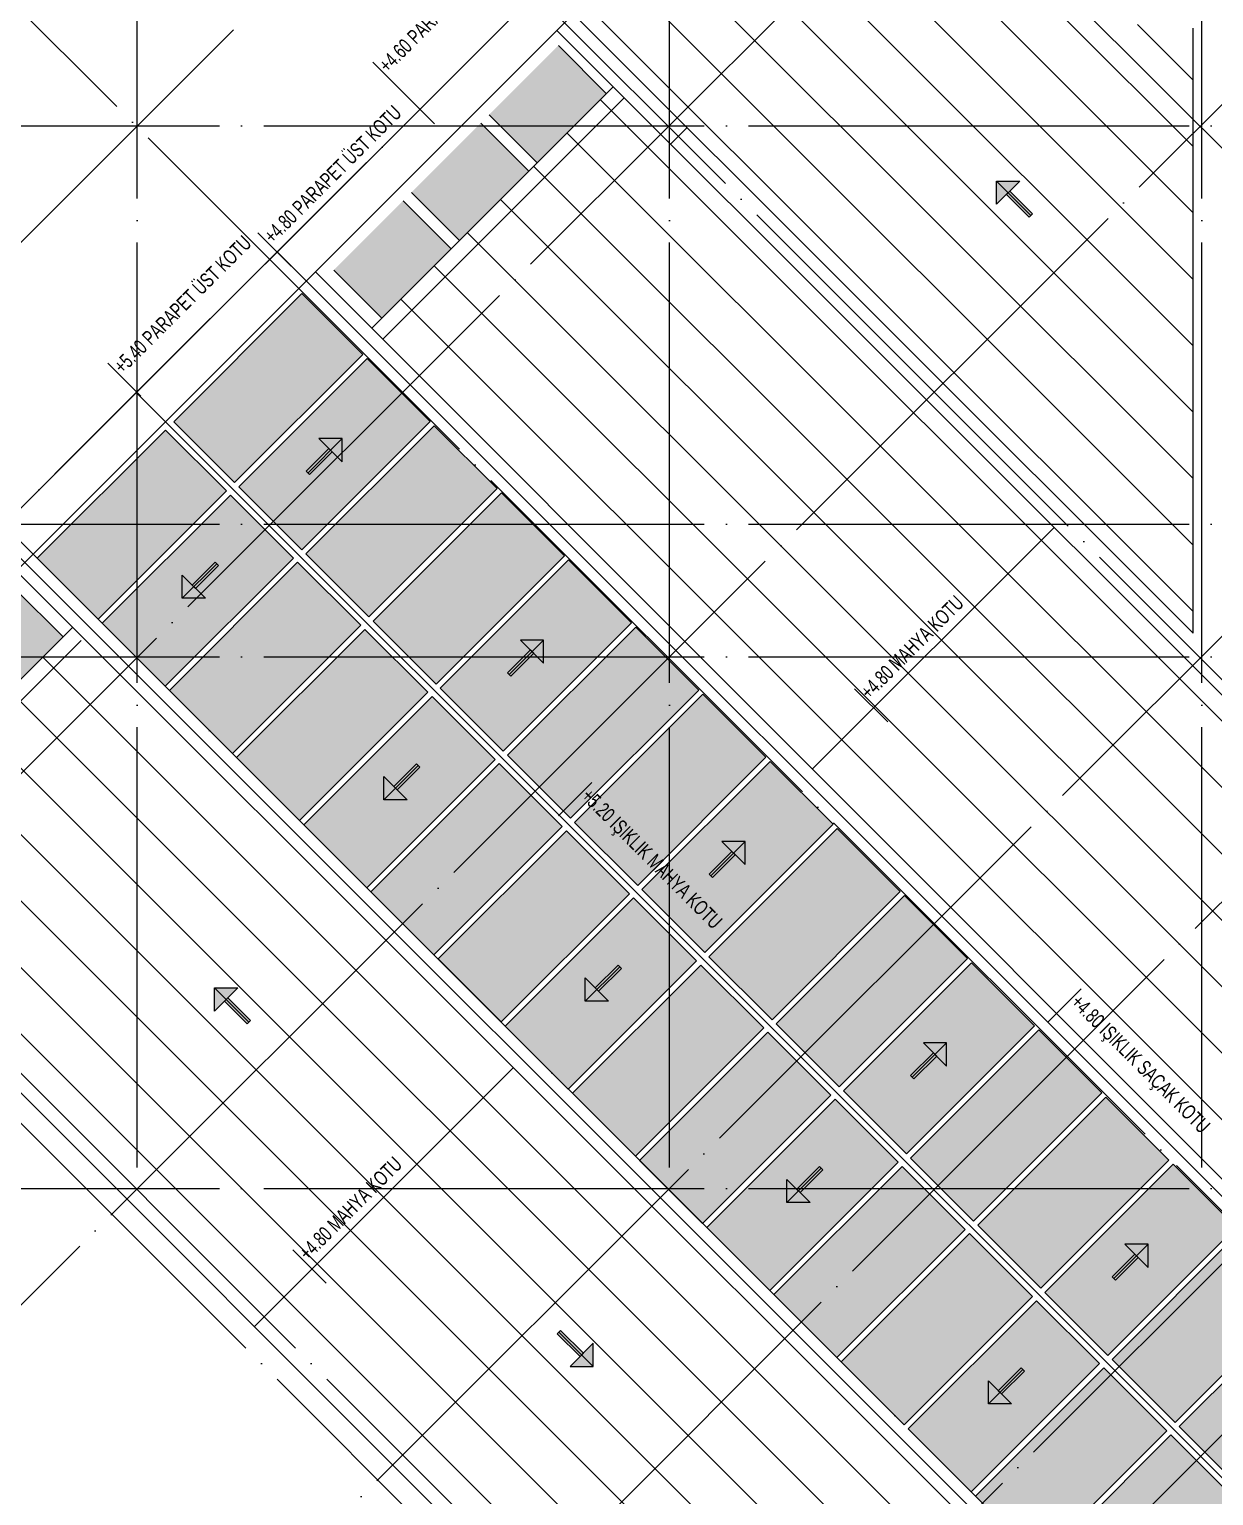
# Model space of a CAD drawing. Extents: x 460786 to 545292, y 30998 to 41694.
# Drawn here: x 497440 to 498448, y 38257 to 39506 of the extents above; entities that cross this region are included whole.
import ezdxf

# ---------------------------------------------------------------- set-up
doc = ezdxf.new("R2010")
doc.units = 0
doc.header["$LTSCALE"] = 50
doc.header["$MEASUREMENT"] = 0
doc.linetypes.add('DASHDOT', pattern=[5.5, 5, -0.25, 0, -0.25])
for name, color, linetype in [('A-Aks Dikey', 12, 'DASHDOT'), ('A-Aks Yatay', 12, 'DASHDOT'), ('A-Betonarme', 6, 'CONTINUOUS'), ('A-Gör 2', 40, 'CONTINUOUS'), ('A-Gör 4', 75, 'CONTINUOUS'), ('A-Solid', 254, 'CONTINUOUS'), ('A-Tarama 1', 9, 'CONTINUOUS'), ('A-Yazı 2', 205, 'CONTINUOUS')]:
    doc.layers.add(name, color=color, linetype=linetype)
doc.styles.add('blkan', font='arial.ttf', dxfattribs={"width": 0.9, "height": 12.5})
pattern_1 = [(135, (-4287.384, 1950.46), (-28.2842712, -28.2842712), [])]

msp = doc.modelspace()

# ---------------------------------------------------------------- hatches: boundary and pattern name
at = {"layer": 'A-Betonarme'}
h = msp.add_hatch(color=256, dxfattribs=at)
h.dxf.hatch_style = 1
h.paths.add_polyline_path([(498263.05, 39356.49), (498272.92, 39366.36), (498263.05, 39376.23)])
h.paths.add_polyline_path([(498282.8, 39376.23), (498263.05, 39376.23), (498272.92, 39366.36)])
h = msp.add_hatch(color=256, dxfattribs=at)
h.dxf.hatch_style = 1
h.paths.add_polyline_path([(498293.74, 39348.37), (498274.34, 39367.77), (498271.51, 39364.94), (498290.91, 39345.54)])
h = msp.add_hatch(color=256, dxfattribs=at)
h.dxf.hatch_style = 1
h.paths.add_polyline_path([(497706.06, 39156.93), (497696.19, 39147.06), (497706.06, 39137.18)])
h.paths.add_polyline_path([(497696.19, 39147.06), (497706.06, 39156.93), (497686.32, 39156.93)])
h = msp.add_hatch(color=256, dxfattribs=at)
h.dxf.hatch_style = 1
h.paths.add_polyline_path([(497675.37, 39129.07), (497694.78, 39148.47), (497697.6, 39145.64), (497678.2, 39126.24)])
h = msp.add_hatch(color=256, dxfattribs=at)
h.dxf.hatch_style = 1
h.paths.add_polyline_path([(497597.91, 39051.6), (497578.5, 39032.2), (497581.33, 39029.37), (497600.74, 39048.77)])
h = msp.add_hatch(color=256, dxfattribs=at)
h.dxf.hatch_style = 1
h.paths.add_polyline_path([(497589.79, 39020.91), (497579.92, 39030.79), (497570.05, 39020.91)])
h.paths.add_polyline_path([(497570.05, 39040.66), (497570.05, 39020.91), (497579.92, 39030.79)])
h = msp.add_hatch(color=256, dxfattribs=at)
h.dxf.hatch_style = 1
h.paths.add_polyline_path([(497846.9, 38957.54), (497866.3, 38976.95), (497869.13, 38974.12), (497849.73, 38954.72)])
h = msp.add_hatch(color=256, dxfattribs=at)
h.dxf.hatch_style = 1
h.paths.add_polyline_path([(497877.59, 38985.41), (497867.71, 38975.53), (497877.59, 38965.66)])
h.paths.add_polyline_path([(497867.71, 38975.53), (497877.59, 38985.41), (497857.84, 38985.41)])
h = msp.add_hatch(color=256, dxfattribs=at)
h.dxf.hatch_style = 1
h.paths.add_polyline_path([(497769.43, 38880.08), (497750.03, 38860.68), (497752.86, 38857.85), (497772.26, 38877.25)])
h = msp.add_hatch(color=256, dxfattribs=at)
h.dxf.hatch_style = 1
h.paths.add_polyline_path([(497761.32, 38849.39), (497751.44, 38859.26), (497741.57, 38849.39)])
h.paths.add_polyline_path([(497741.57, 38869.13), (497741.57, 38849.39), (497751.44, 38859.26)])
h = msp.add_hatch(color=256, dxfattribs=at)
h.dxf.hatch_style = 1
h.paths.add_polyline_path([(498049.11, 38813.88), (498039.24, 38804.01), (498049.11, 38794.14)])
h.paths.add_polyline_path([(498039.24, 38804.01), (498049.11, 38813.88), (498029.37, 38813.88)])
h = msp.add_hatch(color=256, dxfattribs=at)
h.dxf.hatch_style = 1
h.paths.add_polyline_path([(498018.42, 38786.02), (498037.82, 38805.42), (498040.65, 38802.6), (498021.25, 38783.19)])
h = msp.add_hatch(color=256, dxfattribs=at)
h.dxf.hatch_style = 1
h.paths.add_polyline_path([(497940.96, 38708.56), (497921.55, 38689.15), (497924.38, 38686.32), (497943.78, 38705.73)])
h = msp.add_hatch(color=256, dxfattribs=at)
h.dxf.hatch_style = 1
h.paths.add_polyline_path([(497597.48, 38669.41), (497607.35, 38679.28), (497597.48, 38689.16)])
h.paths.add_polyline_path([(497617.22, 38689.16), (497597.48, 38689.16), (497607.35, 38679.28)])
h = msp.add_hatch(color=256, dxfattribs=at)
h.dxf.hatch_style = 1
h.paths.add_polyline_path([(497932.84, 38677.87), (497922.97, 38687.74), (497913.09, 38677.87)])
h.paths.add_polyline_path([(497913.09, 38697.61), (497913.09, 38677.87), (497922.97, 38687.74)])
h = msp.add_hatch(color=256, dxfattribs=at)
h.dxf.hatch_style = 1
h.paths.add_polyline_path([(497628.17, 38661.3), (497608.76, 38680.7), (497605.94, 38677.87), (497625.34, 38658.47)])
h = msp.add_hatch(color=256, dxfattribs=at)
h.dxf.hatch_style = 1
h.paths.add_polyline_path([(498220.63, 38642.36), (498210.76, 38632.49), (498220.63, 38622.61)])
h.paths.add_polyline_path([(498210.76, 38632.49), (498220.63, 38642.36), (498200.89, 38642.36)])
h = msp.add_hatch(color=256, dxfattribs=at)
h.dxf.hatch_style = 1
h.paths.add_polyline_path([(498189.94, 38614.5), (498209.35, 38633.9), (498212.18, 38631.07), (498192.77, 38611.67)])
h = msp.add_hatch(color=256, dxfattribs=at)
h.dxf.hatch_style = 1
h.paths.add_polyline_path([(498104.36, 38506.34), (498094.49, 38516.21), (498084.62, 38506.34)])
h.paths.add_polyline_path([(498084.62, 38526.09), (498084.62, 38506.34), (498094.49, 38516.21)])
h = msp.add_hatch(color=256, dxfattribs=at)
h.dxf.hatch_style = 1
h.paths.add_polyline_path([(498112.48, 38537.03), (498093.08, 38517.63), (498095.9, 38514.8), (498115.31, 38534.2)])
h = msp.add_hatch(color=256, dxfattribs=at)
h.dxf.hatch_style = 1
h.paths.add_polyline_path([(498392.16, 38470.83), (498382.29, 38460.96), (498392.16, 38451.09)])
h.paths.add_polyline_path([(498382.29, 38460.96), (498392.16, 38470.83), (498372.41, 38470.83)])
h = msp.add_hatch(color=256, dxfattribs=at)
h.dxf.hatch_style = 1
h.paths.add_polyline_path([(498361.47, 38442.97), (498380.87, 38462.38), (498383.7, 38459.55), (498364.3, 38440.14)])
h = msp.add_hatch(color=256, dxfattribs=at)
h.dxf.hatch_style = 1
h.paths.add_polyline_path([(497892.02, 38397.44), (497911.42, 38378.04), (497908.6, 38375.21), (497889.19, 38394.61)])
h = msp.add_hatch(color=256, dxfattribs=at)
h.dxf.hatch_style = 1
h.paths.add_polyline_path([(497919.88, 38366.75), (497910.01, 38376.63), (497900.14, 38366.75)])
h.paths.add_polyline_path([(497910.01, 38376.63), (497919.88, 38366.75), (497919.88, 38386.5)])
h = msp.add_hatch(color=256, dxfattribs=at)
h.dxf.hatch_style = 1
h.paths.add_polyline_path([(498284, 38365.51), (498264.6, 38346.1), (498267.43, 38343.28), (498286.83, 38362.68)])
h = msp.add_hatch(color=256, dxfattribs=at)
h.dxf.hatch_style = 1
h.paths.add_polyline_path([(498275.89, 38334.82), (498266.01, 38344.69), (498256.14, 38334.82)])
h.paths.add_polyline_path([(498256.14, 38354.56), (498256.14, 38334.82), (498266.01, 38344.69)])
at = {"layer": 'A-Gör 4'}
h = msp.add_hatch(dxfattribs=at)
h.set_pattern_fill('_USER', color=256, scale=40, angle=135, pattern_type=0)
h.set_pattern_definition(pattern_1)
h.paths.add_polyline_path([(498430.44, 39506.49), (497878.23, 39543.41), (498430.44, 38991.2)])
h = msp.add_hatch(dxfattribs=at)
h.set_pattern_fill('_USER', color=256, scale=40, angle=135, pattern_type=0)
h.set_pattern_definition([(135, (-3812.717, 2425.126), (-28.2842712, -28.2842712), [])])
h.paths.add_polyline_path([(497951.52, 39471.03), (497730.9, 39250.42), (498106.02, 38875.3), (498326.64, 39095.91)])
h.paths.add_polyline_path([(498326.64, 39095.91), (498106.02, 38875.3), (498471.95, 38509.37), (498692.57, 38729.99)])
h = msp.add_hatch(dxfattribs=at)
h.set_pattern_fill('_USER', color=256, scale=40, angle=135, pattern_type=0)
h.set_pattern_definition(pattern_1)
h.paths.add_polyline_path([(497476.85, 38996.37), (497256.24, 38775.75), (497631.36, 38400.63), (497851.97, 38621.25)])
h.paths.add_polyline_path([(497851.97, 38621.25), (497631.36, 38400.63), (497997.28, 38034.7), (498217.9, 38255.32)])
at = {"layer": 'A-Solid'}
h = msp.add_hatch(color=256, dxfattribs=at)
h.dxf.hatch_style = 1
h.paths.add_polyline_path([(497239.97, 38841.51), (497280.98, 38800.5), (497336.46, 38855.97), (497295.44, 38896.98)])
h.paths.add_polyline_path([(497302.52, 38904.05), (497343.53, 38863.04), (497402.54, 38922.05), (497361.52, 38963.06)])
h.paths.add_polyline_path([(497368.59, 38970.13), (497409.61, 38929.12), (497468.61, 38988.13), (497427.6, 39029.14)])
h.paths.add_polyline_path([(497758, 39359.54), (497698.99, 39300.53), (497740, 39259.52), (497799.01, 39318.53)])
h.paths.add_polyline_path([(497824.08, 39425.62), (497765.07, 39366.61), (497806.08, 39325.6), (497865.09, 39384.6)])
h.paths.add_polyline_path([(497872.16, 39391.68), (497931.17, 39450.68), (497890.16, 39491.7), (497831.15, 39432.69)])
h.paths.add_polyline_path([(497396.81, 38850.53), (497442.84, 38896.56), (497422.93, 38916.46), (497376.91, 38870.44)], flags=9)
h.paths.add_polyline_path([(497843.21, 39296.93), (497889.24, 39342.96), (497869.33, 39362.86), (497823.31, 39316.84)], flags=9)
at = {"layer": 'A-Tarama 1'}
h = msp.add_hatch(color=256, dxfattribs=at)
h.dxf.hatch_style = 1
h.paths.add_polyline_path([(497607.52, 39112.39), (497555.65, 39164.26), (497446.45, 39055.06), (497498.32, 39003.19)])
h.paths.add_polyline_path([(497723.79, 39228.66), (497671.92, 39280.53), (497562.72, 39171.33), (497614.59, 39119.46)])
h.paths.add_polyline_path([(497618.13, 39115.92), (497671.76, 39062.28), (497780.96, 39171.48), (497727.33, 39225.12)])
h.paths.add_polyline_path([(497664.69, 39055.21), (497611.05, 39108.85), (497501.85, 38999.65), (497555.49, 38946.01)])
h.paths.add_polyline_path([(497721.87, 38998.04), (497668.23, 39051.68), (497559.03, 38942.48), (497612.67, 38888.84)])
h.paths.add_polyline_path([(497838.14, 39114.31), (497784.5, 39167.95), (497675.3, 39058.75), (497728.94, 39005.11)])
h.paths.add_polyline_path([(497732.47, 39001.57), (497786.11, 38947.93), (497895.31, 39057.13), (497841.68, 39110.77)])
h.paths.add_polyline_path([(497779.04, 38940.86), (497725.4, 38994.5), (497616.2, 38885.3), (497669.84, 38831.66)])
h.paths.add_polyline_path([(497836.22, 38883.69), (497782.58, 38937.33), (497673.38, 38828.13), (497727.02, 38774.49)])
h.paths.add_polyline_path([(497843.29, 38890.76), (497952.49, 38999.96), (497898.85, 39053.6), (497789.65, 38944.4)])
h.paths.add_polyline_path([(498009.66, 38942.78), (497956.02, 38996.42), (497846.82, 38887.22), (497900.46, 38833.58)])
h.paths.add_polyline_path([(497730.55, 38770.95), (497784.19, 38717.31), (497893.39, 38826.51), (497839.75, 38880.15)])
h.paths.add_polyline_path([(497896.93, 38822.98), (497787.73, 38713.78), (497841.37, 38660.14), (497950.57, 38769.34)])
h.paths.add_polyline_path([(498066.84, 38885.61), (498013.2, 38939.25), (497904, 38830.05), (497957.64, 38776.41)])
h.paths.add_polyline_path([(498124.01, 38828.44), (498070.37, 38882.07), (497961.17, 38772.87), (498014.81, 38719.24)])
h.paths.add_polyline_path([(498181.19, 38771.26), (498127.55, 38824.9), (498018.35, 38715.7), (498071.99, 38662.06)])
h.paths.add_polyline_path([(498011.28, 38708.63), (497902.08, 38599.43), (497955.72, 38545.79), (498064.92, 38654.99)])
h.paths.add_polyline_path([(498007.74, 38712.16), (497954.1, 38765.8), (497844.9, 38656.6), (497898.54, 38602.96)])
h.paths.add_polyline_path([(497959.25, 38542.25), (498012.89, 38488.61), (498122.09, 38597.81), (498068.45, 38651.45)])
h.paths.add_polyline_path([(498129.16, 38604.89), (498238.36, 38714.09), (498184.72, 38767.73), (498075.52, 38658.52)])
h.paths.add_polyline_path([(498295.54, 38656.91), (498241.9, 38710.55), (498132.7, 38601.35), (498186.34, 38547.71)])
h.paths.add_polyline_path([(498125.63, 38594.28), (498016.43, 38485.08), (498070.06, 38431.44), (498179.27, 38540.64)])
h.paths.add_polyline_path([(498236.44, 38483.47), (498182.8, 38537.1), (498073.6, 38427.9), (498127.24, 38374.27)])
h.paths.add_polyline_path([(498352.71, 38599.74), (498299.07, 38653.38), (498189.87, 38544.18), (498243.51, 38490.54)])
h.paths.add_polyline_path([(498247.05, 38487), (498300.69, 38433.36), (498409.89, 38542.56), (498356.25, 38596.2)])
h.paths.add_polyline_path([(498130.77, 38370.73), (498184.41, 38317.09), (498293.61, 38426.29), (498239.98, 38479.93)])
h.paths.add_polyline_path([(498297.15, 38422.76), (498187.95, 38313.56), (498241.59, 38259.92), (498350.79, 38369.12)])
h.paths.add_polyline_path([(498304.22, 38429.83), (498357.86, 38376.19), (498467.06, 38485.39), (498413.42, 38539.03)])
h.paths.add_polyline_path([(498415.03, 38319.01), (498524.24, 38428.21), (498470.6, 38481.85), (498361.4, 38372.65)])
h.paths.add_polyline_path([(498245.12, 38256.38), (498298.76, 38202.74), (498407.96, 38311.94), (498354.32, 38365.58)])
h.paths.add_polyline_path([(498302.3, 38199.21), (498355.94, 38145.57), (498465.14, 38254.77), (498411.5, 38308.41)])
h.paths.add_polyline_path([(498418.57, 38315.48), (498472.21, 38261.84), (498581.41, 38371.04), (498527.77, 38424.68)])
h.paths.add_polyline_path([(498475.74, 38258.3), (498529.38, 38204.66), (498638.58, 38313.86), (498584.95, 38367.5)])
h.paths.add_polyline_path([(498468.67, 38251.23), (498359.47, 38142.03), (498413.11, 38088.39), (498522.31, 38197.59)])
h.paths.add_polyline_path([(498579.49, 38140.42), (498525.85, 38194.06), (498416.65, 38084.86), (498470.29, 38031.22)])
h.paths.add_polyline_path([(498636.66, 38083.24), (498583.02, 38136.88), (498473.82, 38027.68), (498527.46, 37974.04)])
h.paths.add_polyline_path([(498693.84, 38026.07), (498640.2, 38079.71), (498531, 37970.51), (498584.64, 37916.87)])

# ---------------------------------------------------------------- linework, layer by layer
at = {"layer": 'A-Aks Dikey', "ltscale": 1.5}
for p, q in [((497531.75, 38536.28), (497531.75, 41299.23)), ((497984.75, 38536.28), (497984.75, 41299.23)), ((498437.75, 38536.28), (498437.75, 41299.23)), ((496826.49, 41032.66), (499638.58, 38220.57)), ((496600.21, 40806.39), (499412.3, 37994.3)), ((496373.94, 40580.12), (499186.03, 37768.02)), ((496147.66, 40353.84), (498959.76, 37541.75)), ((495900.18, 40106.35), (498712.27, 37294.26)), ((495942.6, 40106.35), (498712.27, 37336.69))]:
    msp.add_line(p, q, dxfattribs=at)
at = {"layer": 'A-Aks Yatay', "ltscale": 1.5}
for p, q in [((496765.03, 38656.48), (498313.06, 40204.51)), ((496878.17, 38543.34), (498426.2, 40091.38)), ((496991.3, 38430.21), (498539.33, 39978.24)), ((497217.58, 38203.93), (498765.61, 39751.96)), ((497443.85, 37977.66), (498991.88, 39525.69)), ((496814.16, 39423.2), (504668.99, 39423.2)), ((497556.99, 37864.52), (499105.02, 39412.55)), ((497711.14, 37710.37), (499259.17, 39258.4)), ((497783.97, 37637.54), (499332, 39185.57)), ((496814.16, 39084.2), (504668.99, 39084.2)), ((496814.16, 38971.2), (504668.99, 38971.2)), ((496814.16, 38518.2), (504668.99, 38518.2))]:
    msp.add_line(p, q, dxfattribs=at)
at = {"layer": 'A-Betonarme'}
for p, q in [((498292.33, 39346.96), (498263.05, 39376.23)), ((498263.05, 39376.23), (498282.8, 39376.23)), ((498282.8, 39376.23), (498263.05, 39356.49)), ((498263.05, 39356.49), (498263.05, 39376.23)), ((498290.91, 39345.54), (498271.51, 39364.94)), ((498293.74, 39348.37), (498274.34, 39367.77)), ((497676.79, 39127.65), (497706.06, 39156.93)), ((497706.06, 39156.93), (497686.32, 39156.93)), ((497686.32, 39156.93), (497706.06, 39137.18)), ((497706.06, 39137.18), (497706.06, 39156.93)), ((497675.37, 39129.07), (497694.78, 39148.47)), ((497678.2, 39126.24), (497697.6, 39145.64)), ((498106.28, 38875.56), (498312.04, 39081.32)), ((497597.91, 39051.6), (497578.5, 39032.2)), ((497599.32, 39050.19), (497570.05, 39020.91)), ((497570.05, 39020.91), (497570.05, 39040.66)), ((497570.05, 39040.66), (497589.79, 39020.91)), ((497600.74, 39048.77), (497581.33, 39029.37)), ((497589.79, 39020.91), (497570.05, 39020.91)), ((497846.9, 38957.54), (497866.3, 38976.95)), ((497848.31, 38956.13), (497877.59, 38985.41)), ((497877.59, 38985.41), (497857.84, 38985.41)), ((497857.84, 38985.41), (497877.59, 38965.66)), ((497877.59, 38965.66), (497877.59, 38985.41)), ((497849.73, 38954.72), (497869.13, 38974.12)), ((497770.85, 38878.67), (497741.57, 38849.39)), ((497769.43, 38880.08), (497750.03, 38860.68)), ((497772.26, 38877.25), (497752.86, 38857.85)), ((497741.57, 38849.39), (497741.57, 38869.13)), ((497741.57, 38869.13), (497761.32, 38849.39)), ((497761.32, 38849.39), (497741.57, 38849.39)), ((498019.84, 38784.61), (498049.11, 38813.88)), ((498049.11, 38813.88), (498029.37, 38813.88)), ((498029.37, 38813.88), (498049.11, 38794.14)), ((498049.11, 38794.14), (498049.11, 38813.88)), ((498018.42, 38786.02), (498037.82, 38805.42)), ((498021.25, 38783.19), (498040.65, 38802.6)), ((497942.37, 38707.14), (497913.09, 38677.87)), ((497940.96, 38708.56), (497921.55, 38689.15)), ((497943.78, 38705.73), (497924.38, 38686.32)), ((497626.75, 38659.88), (497597.48, 38689.16)), ((497597.48, 38689.16), (497617.22, 38689.16)), ((497617.22, 38689.16), (497597.48, 38669.41)), ((497597.48, 38669.41), (497597.48, 38689.16)), ((497913.09, 38677.87), (497913.09, 38697.61)), ((497913.09, 38697.61), (497932.84, 38677.87)), ((497625.34, 38658.47), (497605.94, 38677.87)), ((497628.17, 38661.3), (497608.76, 38680.7)), ((497932.84, 38677.87), (497913.09, 38677.87)), ((498191.36, 38613.08), (498220.63, 38642.36)), ((498220.63, 38642.36), (498200.89, 38642.36)), ((498200.89, 38642.36), (498220.63, 38622.61)), ((498220.63, 38622.61), (498220.63, 38642.36)), ((498189.94, 38614.5), (498209.35, 38633.9)), ((498192.77, 38611.67), (498212.18, 38631.07)), ((497631.36, 38400.63), (497851.97, 38621.25)), ((498113.89, 38535.62), (498084.62, 38506.34)), ((498084.62, 38506.34), (498084.62, 38526.09)), ((498084.62, 38526.09), (498104.36, 38506.34)), ((498112.48, 38537.03), (498093.08, 38517.63)), ((498115.31, 38534.2), (498095.9, 38514.8)), ((498104.36, 38506.34), (498084.62, 38506.34)), ((498362.88, 38441.56), (498392.16, 38470.83)), ((498392.16, 38470.83), (498372.41, 38470.83)), ((498372.41, 38470.83), (498392.16, 38451.09)), ((498392.16, 38451.09), (498392.16, 38470.83)), ((498361.47, 38442.97), (498380.87, 38462.38)), ((498364.3, 38440.14), (498383.7, 38459.55)), ((497889.19, 38394.61), (497908.6, 38375.21)), ((497890.61, 38396.03), (497919.88, 38366.75)), ((497892.02, 38397.44), (497911.42, 38378.04)), ((497919.88, 38386.5), (497900.14, 38366.75)), ((497919.88, 38366.75), (497919.88, 38386.5)), ((497900.14, 38366.75), (497919.88, 38366.75)), ((498285.42, 38364.09), (498256.14, 38334.82)), ((498284, 38365.51), (498264.6, 38346.1)), ((498256.14, 38334.82), (498256.14, 38354.56)), ((498256.14, 38354.56), (498275.89, 38334.82)), ((498286.83, 38362.68), (498267.43, 38343.28)), ((498275.89, 38334.82), (498256.14, 38334.82))]:
    msp.add_line(p, q, dxfattribs=at)
for points in [[(498293.74, 39348.37), (498274.34, 39367.77), (498271.51, 39364.94), (498290.91, 39345.54)], [(497675.37, 39129.07), (497694.78, 39148.47), (497697.6, 39145.64), (497678.2, 39126.24)], [(497597.91, 39051.6), (497578.5, 39032.2), (497581.33, 39029.37), (497600.74, 39048.77)], [(497846.9, 38957.54), (497866.3, 38976.95), (497869.13, 38974.12), (497849.73, 38954.72)], [(497769.43, 38880.08), (497750.03, 38860.68), (497752.86, 38857.85), (497772.26, 38877.25)], [(498018.42, 38786.02), (498037.82, 38805.42), (498040.65, 38802.6), (498021.25, 38783.19)], [(497940.96, 38708.56), (497921.55, 38689.15), (497924.38, 38686.32), (497943.78, 38705.73)], [(497628.17, 38661.3), (497608.76, 38680.7), (497605.94, 38677.87), (497625.34, 38658.47)], [(498189.94, 38614.5), (498209.35, 38633.9), (498212.18, 38631.07), (498192.77, 38611.67)], [(498112.48, 38537.03), (498093.08, 38517.63), (498095.9, 38514.8), (498115.31, 38534.2)], [(498361.47, 38442.97), (498380.87, 38462.38), (498383.7, 38459.55), (498364.3, 38440.14)], [(497892.02, 38397.44), (497911.42, 38378.04), (497908.6, 38375.21), (497889.19, 38394.61)], [(498284, 38365.51), (498264.6, 38346.1), (498267.43, 38343.28), (498286.83, 38362.68)]]:
    msp.add_lwpolyline(points, close=True, dxfattribs=at)
at = {"layer": 'A-Gör 2'}
for p, q in [((497201.08, 38866.26), (497878.23, 39543.41)), ((497878.23, 39543.41), (498430.44, 38991.2)), ((497225.83, 38841.51), (497902.98, 39518.66)), ((497888.84, 39504.52), (498677.97, 38715.39)), ((498430.44, 38991.2), (498430.44, 39506.49)), ((497890.16, 39491.7), (497931.17, 39450.68)), ((497731.43, 39250.94), (497936.92, 39456.44)), ((497740.62, 39241.75), (497946.12, 39447.25)), ((497824.08, 39425.62), (497865.09, 39384.6)), ((497831.15, 39432.69), (497872.16, 39391.68)), ((497999.76, 39421.89), (497985.62, 39407.75)), ((497765.07, 39366.61), (497806.08, 39325.6)), ((497758, 39359.54), (497799.01, 39318.53)), ((497650.71, 39315.88), (498876.12, 38090.47)), ((497698.99, 39300.53), (497740, 39259.52)), ((497683.38, 39299.06), (498883.19, 38097.54)), ((497562.72, 39171.33), (497671.92, 39280.53)), ((497671.92, 39280.53), (497723.79, 39228.66)), ((497614.59, 39119.46), (497723.79, 39228.66)), ((497618.13, 39115.92), (497727.33, 39225.12)), ((497727.33, 39225.12), (497780.96, 39171.48)), ((497530.9, 39196.08), (498795.91, 37931.06)), ((497446.45, 39055.06), (497555.65, 39164.26)), ((497555.65, 39164.26), (497607.52, 39112.39)), ((497562.72, 39171.33), (497614.59, 39119.46)), ((497671.76, 39062.28), (497780.96, 39171.48)), ((497675.3, 39058.75), (497784.5, 39167.95)), ((497784.5, 39167.95), (497838.14, 39114.31)), ((497618.13, 39115.92), (497671.76, 39062.28)), ((497728.94, 39005.11), (497838.14, 39114.31)), ((497498.32, 39003.19), (497607.52, 39112.39)), ((497501.85, 38999.65), (497611.05, 39108.85)), ((497611.05, 39108.85), (497664.69, 39055.21)), ((497732.47, 39001.57), (497841.68, 39110.77)), ((497841.68, 39110.77), (497895.31, 39057.13)), ((497411.09, 39076.27), (498636.51, 37850.85)), ((497446.45, 39055.06), (497498.32, 39003.19)), ((497555.49, 38946.01), (497664.69, 39055.21)), ((497559.03, 38942.48), (497668.23, 39051.68)), ((497668.23, 39051.68), (497721.87, 38998.04)), ((497675.3, 39058.75), (497728.94, 39005.11)), ((497786.11, 38947.93), (497895.31, 39057.13)), ((497789.65, 38944.4), (497898.85, 39053.6)), ((497898.85, 39053.6), (497952.49, 38999.96)), ((497428.77, 39044.45), (498629.44, 37843.78)), ((497427.6, 39029.14), (497468.61, 38988.13)), ((497732.47, 39001.57), (497786.11, 38947.93)), ((497476.85, 38996.37), (497256.24, 38775.75)), ((497501.85, 38999.65), (497555.49, 38946.01)), ((497612.67, 38888.84), (497721.87, 38998.04)), ((497616.2, 38885.3), (497725.4, 38994.5)), ((497725.4, 38994.5), (497779.04, 38940.86)), ((497843.29, 38890.76), (497952.49, 38999.96)), ((497846.82, 38887.22), (497956.02, 38996.42)), ((497956.02, 38996.42), (498009.66, 38942.78)), ((497483.92, 38985.05), (497265.43, 38766.56)), ((497559.03, 38942.48), (497612.67, 38888.84)), ((497669.84, 38831.66), (497779.04, 38940.86)), ((497789.65, 38944.4), (497843.29, 38890.76)), ((497900.46, 38833.58), (498009.66, 38942.78)), ((497904, 38830.05), (498013.2, 38939.25)), ((498013.2, 38939.25), (498066.84, 38885.61)), ((497673.38, 38828.13), (497782.58, 38937.33)), ((497782.58, 38937.33), (497836.22, 38883.69)), ((497616.2, 38885.3), (497669.84, 38831.66)), ((497727.02, 38774.49), (497836.22, 38883.69)), ((497730.55, 38770.95), (497839.75, 38880.15)), ((497839.75, 38880.15), (497893.39, 38826.51)), ((497846.82, 38887.22), (497900.46, 38833.58)), ((497957.64, 38776.41), (498066.84, 38885.61)), ((497961.17, 38772.87), (498070.37, 38882.07)), ((498070.37, 38882.07), (498124.01, 38828.44)), ((497183.4, 38848.58), (497997.28, 38034.7)), ((497673.38, 38828.13), (497727.02, 38774.49)), ((497784.19, 38717.31), (497893.39, 38826.51)), ((497904, 38830.05), (497957.64, 38776.41)), ((498014.81, 38719.24), (498124.01, 38828.44)), ((497787.73, 38713.78), (497896.93, 38822.98)), ((497896.93, 38822.98), (497950.57, 38769.34)), ((498018.35, 38715.7), (498127.55, 38824.9)), ((498127.55, 38824.9), (498181.19, 38771.26)), ((497730.55, 38770.95), (497784.19, 38717.31)), ((497841.37, 38660.14), (497950.57, 38769.34)), ((497844.9, 38656.6), (497954.1, 38765.8)), ((497954.1, 38765.8), (498007.74, 38712.16)), ((497961.17, 38772.87), (498014.81, 38719.24)), ((498071.99, 38662.06), (498181.19, 38771.26)), ((498075.52, 38658.52), (498184.72, 38767.73)), ((498184.72, 38767.73), (498238.36, 38714.09)), ((497787.73, 38713.78), (497841.37, 38660.14)), ((498018.35, 38715.7), (498071.99, 38662.06)), ((498129.16, 38604.89), (498238.36, 38714.09)), ((497898.54, 38602.96), (498007.74, 38712.16)), ((497902.08, 38599.43), (498011.28, 38708.63)), ((498011.28, 38708.63), (498064.92, 38654.99)), ((498132.7, 38601.35), (498241.9, 38710.55)), ((498241.9, 38710.55), (498295.54, 38656.91)), ((497844.9, 38656.6), (497898.54, 38602.96)), ((497955.72, 38545.79), (498064.92, 38654.99)), ((497959.25, 38542.25), (498068.45, 38651.45)), ((498068.45, 38651.45), (498122.09, 38597.81)), ((498075.52, 38658.52), (498129.16, 38604.89)), ((498186.34, 38547.71), (498295.54, 38656.91)), ((498189.87, 38544.18), (498299.07, 38653.38)), ((498299.07, 38653.38), (498352.71, 38599.74)), ((498132.7, 38601.35), (498186.34, 38547.71)), ((497902.08, 38599.43), (497955.72, 38545.79)), ((498012.89, 38488.61), (498122.09, 38597.81)), ((498016.43, 38485.08), (498125.63, 38594.28)), ((498125.63, 38594.28), (498179.27, 38540.64)), ((498243.51, 38490.54), (498352.71, 38599.74)), ((498247.05, 38487), (498356.25, 38596.2)), ((498356.25, 38596.2), (498409.89, 38542.56)), ((497959.25, 38542.25), (498012.89, 38488.61)), ((498070.06, 38431.44), (498179.27, 38540.64)), ((498189.87, 38544.18), (498243.51, 38490.54)), ((498300.69, 38433.36), (498409.89, 38542.56)), ((498304.22, 38429.83), (498413.42, 38539.03)), ((498413.42, 38539.03), (498467.06, 38485.39)), ((498073.6, 38427.9), (498182.8, 38537.1)), ((498182.8, 38537.1), (498236.44, 38483.47)), ((498016.43, 38485.08), (498070.06, 38431.44)), ((498127.24, 38374.27), (498236.44, 38483.47)), ((498130.77, 38370.73), (498239.98, 38479.93)), ((498239.98, 38479.93), (498293.61, 38426.29)), ((498247.05, 38487), (498300.69, 38433.36)), ((498357.86, 38376.19), (498467.06, 38485.39)), ((498361.4, 38372.65), (498470.6, 38481.85)), ((498073.6, 38427.9), (498127.24, 38374.27)), ((498184.41, 38317.09), (498293.61, 38426.29)), ((498304.22, 38429.83), (498357.86, 38376.19)), ((498415.03, 38319.01), (498524.24, 38428.21)), ((498415.03, 38319.01), (498524.24, 38428.21)), ((498187.95, 38313.56), (498297.15, 38422.76)), ((498297.15, 38422.76), (498350.79, 38369.12)), ((498418.57, 38315.48), (498527.77, 38424.68)), ((498418.57, 38315.48), (498527.77, 38424.68)), ((498130.77, 38370.73), (498184.41, 38317.09)), ((498241.59, 38259.92), (498350.79, 38369.12)), ((498245.12, 38256.38), (498354.32, 38365.58)), ((498354.32, 38365.58), (498407.96, 38311.94)), ((498361.4, 38372.65), (498415.03, 38319.01)), ((498418.57, 38315.48), (498472.21, 38261.84)), ((498187.95, 38313.56), (498241.59, 38259.92)), ((498298.76, 38202.74), (498407.96, 38311.94)), ((498298.76, 38202.74), (498407.96, 38311.94)), ((498302.3, 38199.21), (498411.5, 38308.41)), ((498302.3, 38199.21), (498411.5, 38308.41)), ((498411.5, 38308.41), (498465.14, 38254.77))]:
    msp.add_line(p, q, dxfattribs=at)
at = {"layer": 'A-Yazı 2'}
for p, q in [((497784.74, 39424.97), (497732.18, 39477.54)), ((497662.61, 39303.86), (497634.42, 39332.05)), ((497534.84, 39192.95), (497506.65, 39221.14)), ((498170.44, 38915.78), (498142.24, 38943.97)), ((497890.3, 38835.81), (497918.49, 38864)), ((498307.01, 38660.28), (498335.2, 38688.47)), ((497692.39, 38437.73), (497664.19, 38465.92))]:
    msp.add_line(p, q, dxfattribs=at)

# ---------------------------------------------------------------- texts
at = {"layer": 'A-Yazı 2', "style": 'blkan', "width": 0.7}
for s, rotation, p in [('+4.60 PARAPET ÜST KOTU', 45, (497744.79, 39467.84)), ('+4.80 PARAPET ÜST KOTU', 45, (497647.03, 39322.36)), ('+5.40 PARAPET ÜST KOTU', 45, (497519.26, 39211.45)), ('+4.80 MAHYA KOTU', 45, (498154.86, 38934.28)), ('+5.20 IŞIKLIK MAHYA KOTU', 315, (497908.8, 38851.39)), ('+4.80 IŞIKLIK SAÇAK KOTU', 315, (498325.51, 38675.86)), ('+4.80 MAHYA KOTU', 45, (497676.81, 38456.23))]:
    msp.add_text(s, height=12.5, rotation=rotation, dxfattribs=at).set_placement(p)

doc.saveas('drawing.dxf')
